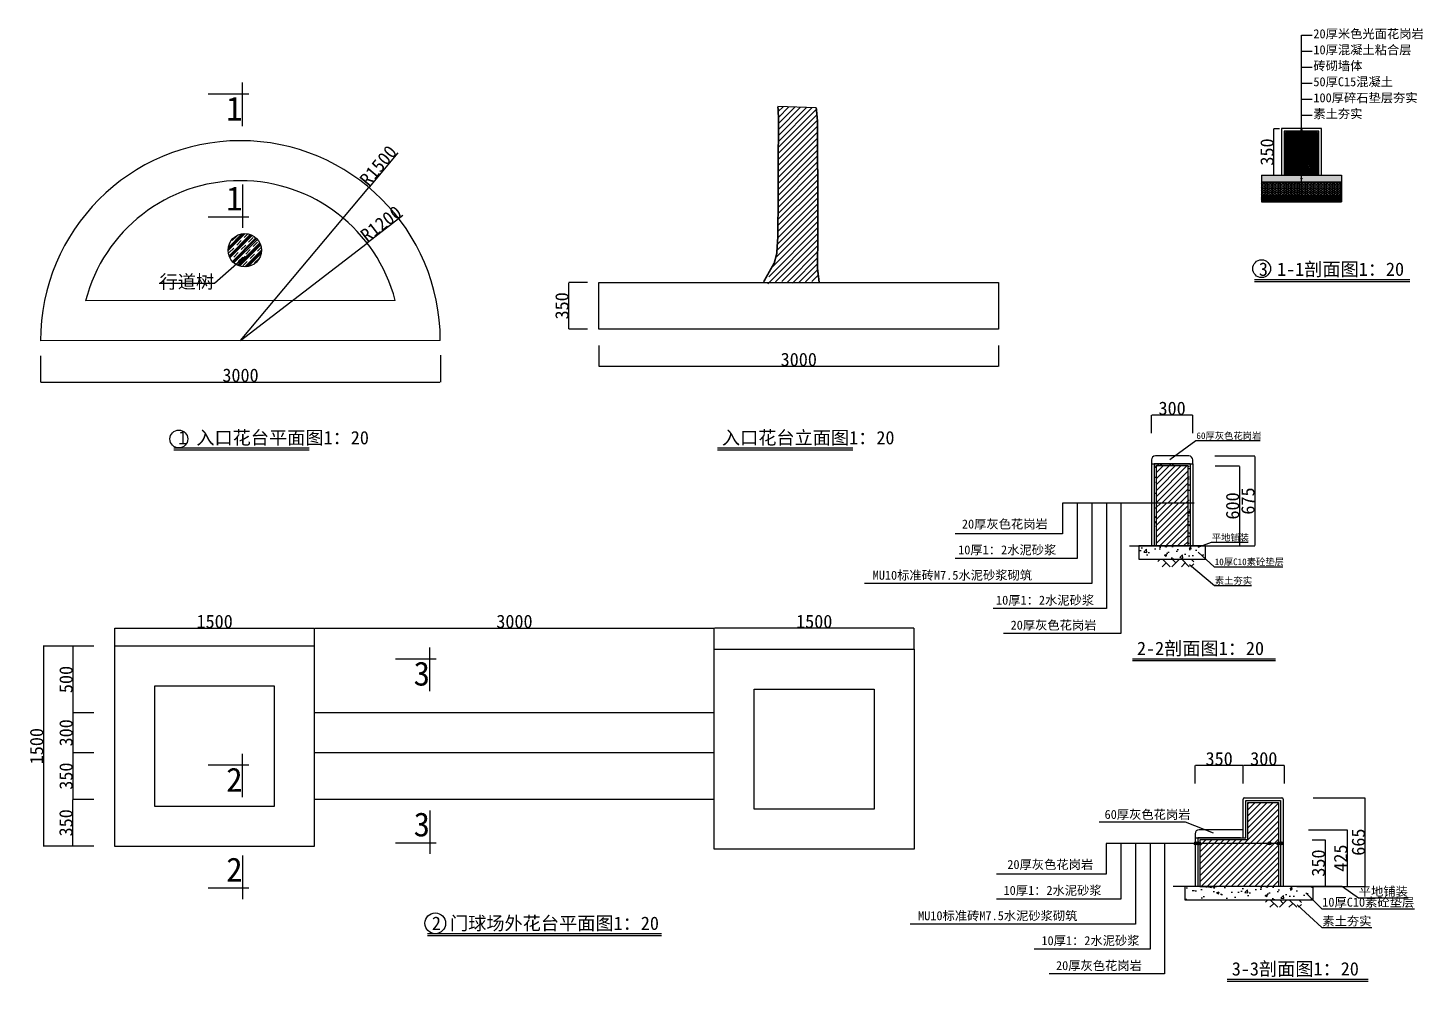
# Model space of a CAD drawing. Extents: x 537 to 24606, y 10245 to 27150.
# Drawn here: x 676 to 11148, y 10245 to 17395 of the extents above; entities that cross this region are included whole.
import ezdxf

# ---------------------------------------------------------------- set-up
doc = ezdxf.new("R2010")
doc.units = 0
doc.layers.get('DEFPOINTS').update_dxf_attribs({"linetype": 'CONTINUOUS'})
for name, color, linetype in [('LAYER2', 4, 'CONTINUOUS'), ('家具', 4, 'CONTINUOUS'), ('建筑', 1, 'CONTINUOUS'), ('标注', 5, 'CONTINUOUS'), ('路', 7, 'CONTINUOUS'), ('铺装', 8, 'CONTINUOUS')]:
    doc.layers.add(name, color=color, linetype=linetype)
doc.styles.get("Standard").update_dxf_attribs({"font": '', "height": 100})
doc.styles.get('STANDARD').set_extended_font_data('KaiTi_GB2312')
doc.dimstyles.new('ISO-25', dxfattribs={"dimtxt": 2.5, "dimasz": 2.5, "dimexe": 1.25, "dimexo": 0.625, "dimtad": 1, "dimtxsty": 'STANDARD', "dimcen": 2.5, "dimazin": 3, "dimtfac": 1, "dimtmove": 0, "dimatfit": 3})
pattern_1 = [(50, (20711.527, -5065.286), (13.66385, -1.1954314), [1.42875, -15.71625]), (355, (20711.527, -5065.286), (-2.643212, 14.329248), [1.143, -12.573]), (100.451, (20712.666, -5065.386), (11.0206876, 13.1337516), [1.21425, -13.35675]), (46.1842, (20711.527, -5061.476), (20.330928, -3.153175), [2.143125, -23.574375]), (96.6356, (20713.221, -5061.74), (17.805318, 18.556917), [1.821375, -20.035125]), (351.184, (20711.527, -5061.476), (17.805345, 18.556884), [1.7145, -18.8595]), (21, (20713.432, -5062.429), (11.371116, -7.669914), [1.42875, -15.71625]), (326, (20713.432, -5062.429), (4.635152, 13.8140975), [1.143, -12.573]), (71.4514, (20714.38, -5063.068), (16.006237, 6.144214), [1.21425, -13.35675]), (37.5, (20711.5273, -5065.2865), (0.2316452, 6.3416279), [0, -12.4206, 0, -12.7635, 0, -12.620625]), (7.5, (20711.527, -5065.2865), (5.0114747, 7.5135431), [0, -7.2771, 0, -12.13485, 0, -4.810125]), (327.5, (20707.279, -5065.2865), (10.1692946, -0.4296558), [0, -4.7625, 0, -14.859, 0, -19.71675]), (317.5, (20705.374, -5065.2865), (11.1096886, 1.9069868), [0, -6.19125, 0, -9.8679, 0, -14.00175])]

# ---------------------------------------------------------------- blocks, each defined once
blk = doc.blocks.new('*D4')
at = {"layer": 'DEFPOINTS', "color": 0}
for p in [(1172, 11957), (1013, 11607), (1172, 11607)]:
    blk.add_point(p, dxfattribs=at)
at = {"layer": '标注', "color": 0}
for p, q in [((1171, 11957), (1012, 11957)), ((1013, 11955), (1013, 11610)), ((1171, 11607), (1012, 11607))]:
    blk.add_line(p, q, dxfattribs=at)
for points in [[(1013, 11955), (1014, 11955), (1013, 11957)], [(1013, 11610), (1014, 11610), (1013, 11607)]]:
    blk.add_solid(points, dxfattribs=at)
at = {"layer": '标注', "color": 0, "insert": (963, 11782), "char_height": 100, "attachment_point": 5, "rotation": 90}
blk.add_mtext('350', dxfattribs=at)
blk = doc.blocks.new('*D5')
at = {"layer": 'DEFPOINTS', "color": 0}
for p in [(1092, 12757), (793, 11257), (1091, 11257)]:
    blk.add_point(p, dxfattribs=at)
at = {"layer": '标注', "color": 0}
for p, q in [((1091, 12757), (791, 12757)), ((793, 12755), (793, 11260)), ((1090, 11257), (791, 11257))]:
    blk.add_line(p, q, dxfattribs=at)
for points in [[(792, 12755), (793, 12755), (793, 12757)], [(792, 11260), (793, 11260), (793, 11257)]]:
    blk.add_solid(points, dxfattribs=at)
at = {"layer": '标注', "color": 0, "insert": (742, 12007), "char_height": 100, "attachment_point": 5, "rotation": 90}
blk.add_mtext('1500', dxfattribs=at)
blk = doc.blocks.new('*D6')
at = {"layer": 'DEFPOINTS', "color": 0}
for p in [(1172, 11607), (1012, 11257), (1172, 11257)]:
    blk.add_point(p, dxfattribs=at)
at = {"layer": '标注', "color": 0}
for p, q in [((1171, 11607), (1011, 11607)), ((1012, 11605), (1012, 11260)), ((1171, 11257), (1011, 11257))]:
    blk.add_line(p, q, dxfattribs=at)
for points in [[(1012, 11605), (1013, 11605), (1012, 11607)], [(1012, 11260), (1013, 11260), (1012, 11257)]]:
    blk.add_solid(points, dxfattribs=at)
at = {"layer": '标注', "color": 0, "insert": (962, 11432), "char_height": 100, "attachment_point": 5, "rotation": 90}
blk.add_mtext('350', dxfattribs=at)
blk = doc.blocks.new('*D7')
at = {"layer": 'DEFPOINTS', "color": 0}
for p in [(10322, 11620), (10713, 11620), (10568, 10955)]:
    blk.add_point(p, dxfattribs=at)
at = {"layer": '标注', "color": 0}
for p, q in [((10323, 11620), (10714, 11620)), ((10713, 10957), (10713, 11617)), ((10569, 10955), (10714, 10955))]:
    blk.add_line(p, q, dxfattribs=at)
for points in [[(10713, 11617), (10713, 11617), (10713, 11620)], [(10713, 10957), (10713, 10957), (10713, 10955)]]:
    blk.add_solid(points, dxfattribs=at)
at = {"layer": '标注', "color": 0, "insert": (10662, 11287), "char_height": 100, "attachment_point": 5, "rotation": 90}
blk.add_mtext('665', dxfattribs=at)
blk = doc.blocks.new('*D8')
at = {"layer": 'DEFPOINTS', "color": 0}
for p in [(10287, 11380), (10199, 10955), (10579, 10955)]:
    blk.add_point(p, dxfattribs=at)
at = {"layer": '标注', "color": 0}
for p, q in [((10288, 11380), (10581, 11380)), ((10579, 11377), (10579, 10957)), ((10200, 10955), (10581, 10955))]:
    blk.add_line(p, q, dxfattribs=at)
for points in [[(10579, 11377), (10580, 11377), (10579, 11380)], [(10579, 10957), (10580, 10957), (10579, 10955)]]:
    blk.add_solid(points, dxfattribs=at)
at = {"layer": '标注', "color": 0, "insert": (10529, 11167), "char_height": 100, "attachment_point": 5, "rotation": 90}
blk.add_mtext('425', dxfattribs=at)
blk = doc.blocks.new('*D9')
at = {"layer": 'DEFPOINTS', "color": 0}
for p in [(10315, 11305), (10247, 10955), (10413, 10955)]:
    blk.add_point(p, dxfattribs=at)
at = {"layer": '标注', "color": 0}
for p, q in [((10315, 11305), (10414, 11305)), ((10413, 11302), (10413, 10957)), ((10247, 10955), (10414, 10955))]:
    blk.add_line(p, q, dxfattribs=at)
for points in [[(10412, 11302), (10413, 11302), (10413, 11305)], [(10412, 10957), (10413, 10957), (10413, 10955)]]:
    blk.add_solid(points, dxfattribs=at)
at = {"layer": '标注', "color": 0, "insert": (10362, 11130), "char_height": 100, "attachment_point": 5, "rotation": 90}
blk.add_mtext('350', dxfattribs=at)
blk = doc.blocks.new('*D10')
at = {"layer": 'DEFPOINTS', "color": 0}
for p in [(4962, 15014), (7962, 15014), (7962, 14857)]:
    blk.add_point(p, dxfattribs=at)
at = {"layer": '标注', "color": 0}
for p, q in [((4962, 15013), (4962, 14856)), ((7962, 15013), (7962, 14856)), ((4964, 14857), (7959, 14857))]:
    blk.add_line(p, q, dxfattribs=at)
for points in [[(4964, 14857), (4964, 14856), (4962, 14857)], [(7959, 14857), (7959, 14856), (7962, 14857)]]:
    blk.add_solid(points, dxfattribs=at)
at = {"layer": '标注', "color": 0, "insert": (6462, 14907), "char_height": 100, "attachment_point": 5}
blk.add_mtext('3000', dxfattribs=at)
blk = doc.blocks.new('*D11')
at = {"layer": 'DEFPOINTS', "color": 0}
for p in [(3222, 15781), (2272, 15049)]:
    blk.add_point(p, dxfattribs=at)
at = {"layer": '标注', "color": 0}
for p, q in [((3490, 15988), (3224, 15783)), ((2272, 15049), (3222, 15781))]:
    blk.add_line(p, q, dxfattribs=at)
blk.add_solid([(3224, 15783), (3224, 15783), (3222, 15781)], dxfattribs=at)
at = {"layer": '标注', "color": 0, "insert": (3327, 15926), "char_height": 100, "attachment_point": 5, "rotation": 37.6287}
blk.add_mtext('R1200', dxfattribs=at)
blk = doc.blocks.new('*D12')
at = {"layer": 'DEFPOINTS', "color": 0}
for p in [(3235, 16198), (2272, 15049)]:
    blk.add_point(p, dxfattribs=at)
at = {"layer": '标注', "color": 0}
for p, q in [((3452, 16458), (3237, 16200)), ((2272, 15049), (3235, 16198))]:
    blk.add_line(p, q, dxfattribs=at)
blk.add_solid([(3236, 16201), (3237, 16200), (3235, 16198)], dxfattribs=at)
at = {"layer": '标注', "color": 0, "insert": (3306, 16362), "char_height": 100, "attachment_point": 5, "rotation": 50.039}
blk.add_mtext('R1500', dxfattribs=at)
blk = doc.blocks.new('*D13')
at = {"layer": 'DEFPOINTS', "color": 0}
for p in [(5828, 12891), (2828, 12757), (5828, 12757)]:
    blk.add_point(p, dxfattribs=at)
at = {"layer": '标注', "color": 0}
for p, q in [((2828, 12758), (2828, 12892)), ((2830, 12891), (5825, 12891)), ((5828, 12758), (5828, 12892))]:
    blk.add_line(p, q, dxfattribs=at)
for points in [[(2830, 12891), (2830, 12891), (2828, 12891)], [(5825, 12891), (5825, 12891), (5828, 12891)]]:
    blk.add_solid(points, dxfattribs=at)
at = {"layer": '标注', "color": 0, "insert": (4328, 12942), "char_height": 100, "attachment_point": 5}
blk.add_mtext('3000', dxfattribs=at)
blk = doc.blocks.new('*D14')
at = {"layer": 'DEFPOINTS', "color": 0}
for p in [(772, 14935), (3772, 14940), (3772, 14738)]:
    blk.add_point(p, dxfattribs=at)
at = {"layer": '标注', "color": 0}
for p, q in [((772, 14935), (772, 14737)), ((3772, 14939), (3772, 14737)), ((774, 14738), (3769, 14738))]:
    blk.add_line(p, q, dxfattribs=at)
for points in [[(774, 14739), (774, 14738), (772, 14738)], [(3769, 14739), (3769, 14738), (3772, 14738)]]:
    blk.add_solid(points, dxfattribs=at)
at = {"layer": '标注', "color": 0, "insert": (2272, 14789), "char_height": 100, "attachment_point": 5}
blk.add_mtext('3000', dxfattribs=at)
blk = doc.blocks.new('*D15')
at = {"layer": 'DEFPOINTS', "color": 0}
for p in [(1172, 12757), (1013, 12257), (1171, 12257)]:
    blk.add_point(p, dxfattribs=at)
at = {"layer": '标注', "color": 0}
for p, q in [((1171, 12757), (1012, 12757)), ((1013, 12755), (1013, 12260)), ((1170, 12257), (1012, 12257))]:
    blk.add_line(p, q, dxfattribs=at)
for points in [[(1013, 12755), (1014, 12755), (1013, 12757)], [(1013, 12260), (1014, 12260), (1013, 12257)]]:
    blk.add_solid(points, dxfattribs=at)
at = {"layer": '标注', "color": 0, "insert": (963, 12507), "char_height": 100, "attachment_point": 5, "rotation": 90}
blk.add_mtext('500', dxfattribs=at)
blk = doc.blocks.new('*D16')
at = {"layer": 'DEFPOINTS', "color": 0}
for p in [(1172, 12257), (1013, 11957), (1172, 11957)]:
    blk.add_point(p, dxfattribs=at)
at = {"layer": '标注', "color": 0}
for p, q in [((1171, 12257), (1012, 12257)), ((1013, 12255), (1013, 11960)), ((1171, 11957), (1012, 11957))]:
    blk.add_line(p, q, dxfattribs=at)
for points in [[(1013, 12255), (1014, 12255), (1013, 12257)], [(1013, 11960), (1014, 11960), (1013, 11957)]]:
    blk.add_solid(points, dxfattribs=at)
at = {"layer": '标注', "color": 0, "insert": (963, 12107), "char_height": 100, "attachment_point": 5, "rotation": 90}
blk.add_mtext('300', dxfattribs=at)
blk = doc.blocks.new('*D17')
at = {"layer": 'DEFPOINTS', "color": 0}
for p in [(2828, 12891), (1328, 12757), (2828, 12757)]:
    blk.add_point(p, dxfattribs=at)
at = {"layer": '标注', "color": 0}
for p, q in [((1328, 12758), (1328, 12892)), ((1330, 12891), (2825, 12891)), ((2828, 12758), (2828, 12892))]:
    blk.add_line(p, q, dxfattribs=at)
for points in [[(1330, 12891), (1330, 12891), (1328, 12891)], [(2825, 12891), (2825, 12891), (2828, 12891)]]:
    blk.add_solid(points, dxfattribs=at)
at = {"layer": '标注', "color": 0, "insert": (2078, 12942), "char_height": 100, "attachment_point": 5}
blk.add_mtext('1500', dxfattribs=at)
blk = doc.blocks.new('*D18')
at = {"layer": 'DEFPOINTS', "color": 0}
for p in [(5828, 12891), (5828, 12735), (7328, 12735)]:
    blk.add_point(p, dxfattribs=at)
at = {"layer": '标注', "color": 0}
for p, q in [((5828, 12735), (5828, 12892)), ((7325, 12891), (5830, 12891)), ((7328, 12735), (7328, 12892))]:
    blk.add_line(p, q, dxfattribs=at)
for points in [[(5830, 12891), (5830, 12891), (5828, 12891)], [(7325, 12891), (7325, 12891), (7328, 12891)]]:
    blk.add_solid(points, dxfattribs=at)
at = {"layer": '标注', "color": 0, "insert": (6578, 12942), "char_height": 100, "attachment_point": 5}
blk.add_mtext('1500', dxfattribs=at)
blk = doc.blocks.new('*D19')
at = {"layer": 'DEFPOINTS', "color": 0}
for p in [(4736, 15485), (4876, 15485), (4876, 15135)]:
    blk.add_point(p, dxfattribs=at)
at = {"layer": '标注', "color": 0}
for p, q in [((4876, 15485), (4735, 15485)), ((4736, 15137), (4736, 15482)), ((4876, 15135), (4735, 15135))]:
    blk.add_line(p, q, dxfattribs=at)
for points in [[(4736, 15482), (4736, 15482), (4736, 15485)], [(4736, 15137), (4736, 15137), (4736, 15135)]]:
    blk.add_solid(points, dxfattribs=at)
at = {"layer": '标注', "color": 0, "insert": (4685, 15310), "char_height": 100, "attachment_point": 5, "rotation": 90}
blk.add_mtext('350', dxfattribs=at)
blk = doc.blocks.new('*D20')
at = {"layer": 'DEFPOINTS', "color": 0}
for p in [(9797, 11861), (9797, 11727), (10107, 11727)]:
    blk.add_point(p, dxfattribs=at)
at = {"layer": '标注', "color": 0}
for p, q in [((9797, 11728), (9797, 11863)), ((10104, 11861), (9799, 11861)), ((10107, 11728), (10107, 11863))]:
    blk.add_line(p, q, dxfattribs=at)
for points in [[(9799, 11862), (9799, 11861), (9797, 11861)], [(10104, 11862), (10104, 11861), (10107, 11861)]]:
    blk.add_solid(points, dxfattribs=at)
at = {"layer": '标注', "color": 0, "insert": (9952, 11912), "char_height": 100, "attachment_point": 5}
blk.add_mtext('300', dxfattribs=at)
blk = doc.blocks.new('*D21')
at = {"layer": 'DEFPOINTS', "color": 0}
for p in [(9584, 14184), (9579, 13509), (9884, 13509)]:
    blk.add_point(p, dxfattribs=at)
at = {"layer": '标注', "color": 0}
for p, q in [((9585, 14184), (9885, 14184)), ((9884, 14181), (9884, 13511)), ((9580, 13509), (9885, 13509))]:
    blk.add_line(p, q, dxfattribs=at)
for points in [[(9883, 14181), (9884, 14181), (9884, 14184)], [(9883, 13511), (9884, 13511), (9884, 13509)]]:
    blk.add_solid(points, dxfattribs=at)
at = {"layer": '标注', "color": 0, "insert": (9833, 13846), "char_height": 100, "attachment_point": 5, "rotation": 90}
blk.add_mtext('675', dxfattribs=at)
blk = doc.blocks.new('*D22')
at = {"layer": 'DEFPOINTS', "color": 0}
for p in [(9586, 14109), (9726, 13509), (9769, 13509)]:
    blk.add_point(p, dxfattribs=at)
at = {"layer": '标注', "color": 0}
for p, q in [((9587, 14109), (9770, 14109)), ((9769, 14106), (9769, 13511)), ((9726, 13509), (9770, 13509))]:
    blk.add_line(p, q, dxfattribs=at)
for points in [[(9769, 14106), (9769, 14106), (9769, 14109)], [(9769, 13511), (9769, 13511), (9769, 13509)]]:
    blk.add_solid(points, dxfattribs=at)
at = {"layer": '标注', "color": 0, "insert": (9718, 13809), "char_height": 100, "attachment_point": 5, "rotation": 90}
blk.add_mtext('600', dxfattribs=at)
blk = doc.blocks.new('*D23')
at = {"layer": 'DEFPOINTS', "color": 0}
for p in [(9109, 14490), (9109, 14356), (9419, 14356)]:
    blk.add_point(p, dxfattribs=at)
at = {"layer": '标注', "color": 0}
for p, q in [((9109, 14356), (9109, 14491)), ((9417, 14490), (9112, 14490)), ((9419, 14356), (9419, 14491))]:
    blk.add_line(p, q, dxfattribs=at)
for points in [[(9112, 14490), (9112, 14490), (9109, 14490)], [(9417, 14490), (9417, 14490), (9419, 14490)]]:
    blk.add_solid(points, dxfattribs=at)
at = {"layer": '标注', "color": 0, "insert": (9264, 14541), "char_height": 100, "attachment_point": 5}
blk.add_mtext('300', dxfattribs=at)
blk = doc.blocks.new('*D24')
at = {"layer": 'DEFPOINTS', "color": 0}
for p in [(9437, 11861), (9437, 11727), (9797, 11727)]:
    blk.add_point(p, dxfattribs=at)
at = {"layer": '标注', "color": 0}
for p, q in [((9437, 11728), (9437, 11863)), ((9794, 11861), (9439, 11861)), ((9797, 11728), (9797, 11863))]:
    blk.add_line(p, q, dxfattribs=at)
for points in [[(9439, 11862), (9439, 11861), (9437, 11861)], [(9794, 11862), (9794, 11861), (9797, 11861)]]:
    blk.add_solid(points, dxfattribs=at)
at = {"layer": '标注', "color": 0, "insert": (9617, 11912), "char_height": 100, "attachment_point": 5}
blk.add_mtext('350', dxfattribs=at)
blk = doc.blocks.new('*D25')
at = {"layer": 'DEFPOINTS', "color": 0}
for p in [(10028, 16639), (10070, 16639), (10070, 16289)]:
    blk.add_point(p, dxfattribs=at)
at = {"layer": '标注', "color": 0}
for p, q in [((10070, 16639), (10027, 16639)), ((10028, 16292), (10028, 16637)), ((10070, 16289), (10027, 16289))]:
    blk.add_line(p, q, dxfattribs=at)
for points in [[(10028, 16637), (10028, 16637), (10028, 16639)], [(10028, 16292), (10028, 16292), (10028, 16289)]]:
    blk.add_solid(points, dxfattribs=at)
at = {"layer": '标注', "color": 0, "insert": (9977, 16464), "char_height": 100, "attachment_point": 5, "rotation": 90}
blk.add_mtext('350', dxfattribs=at)

msp = doc.modelspace()

# ---------------------------------------------------------------- hatches: boundary and pattern name
at = {"layer": '家具'}
h = msp.add_hatch(dxfattribs=at)
h.set_pattern_fill('AR-CONC', color=256, scale=0.5, style=0)
h.set_pattern_definition([(50, (20078.25, 9250.215), (91.09233, -7.96954), [9.525, -104.775]), (355, (20078.25, 9250.22), (-17.6214, 95.5283), [7.62, -83.82]), (100.451, (20085.84, 9249.55), (73.47125, 87.55834), [8.095, -89.045]), (46.1842, (20078.25, 9275.62), (135.5395, -21.0212), [14.2875, -157.1625]), (96.6356, (20089.55, 9273.86), (118.7021, 123.7128), [12.1425, -133.5675]), (351.184, (20078.25, 9275.62), (118.7023, 123.7126), [11.43, -125.73]), (21, (20090.95, 9269.265), (75.80744, -51.13276), [9.525, -104.775]), (326, (20090.95, 9269.27), (30.901, 92.094), [7.62, -83.82]), (71.4514, (20097.27, 9265), (106.70825, 40.9614), [8.095, -89.045]), (37.5, (20078.253, 9250.215), (1.5443, 42.27752), [0, -82.804, 0, -85.09, 0, -84.1375]), (7.5, (20078.253, 9250.215), (33.40983, 50.09029), [0, -48.514, 0, -80.899, 0, -32.0675]), (327.5, (20049.932, 9250.215), (67.7953, -2.86437), [0, -31.75, 0, -99.06, 0, -131.445]), (317.5, (20037.23, 9250.215), (74.0646, 12.71325), [0, -41.275, 0, -65.786, 0, -93.345])])
h.paths.add_polyline_path([(9399.145, 13830.574), (9384.145, 13830.574), (9384.145, 13508.846), (9399.145, 13508.846)])
h.paths.add_polyline_path([(9399.145, 14123.846), (9129.145, 14123.846), (9129.145, 13830.574), (9144.145, 13830.574), (9144.145, 14108.846), (9384.145, 14108.846), (9384.145, 13830.574), (9399.145, 13830.574)])
h.paths.add_polyline_path([(9129.145, 13508.846), (9144.145, 13508.846), (9144.145, 13830.574), (9129.145, 13830.574)])
h = msp.add_hatch(dxfattribs=at)
h.set_pattern_fill('AR-CONC', color=256, style=0)
h.set_pattern_definition([(50, (21181.07, 9825.63), (182.1847, -15.939), [19.05, -209.55]), (355, (21181.07, 9825.63), (-35.2428, 191.0566), [15.24, -167.64]), (100.451, (21196.25, 9824.3), (146.9425, 175.1167), [16.19, -178.09]), (46.1842, (21181.07, 9876.43), (271.079, -42.0423), [28.575, -314.325]), (96.6356, (21203.66, 9872.92), (237.404, 247.4256), [24.285, -267.135]), (351.184, (21181.07, 9876.43), (237.4046, 247.425), [22.86, -251.46]), (21, (21206.47, 9863.73), (151.6149, -102.2655), [19.05, -209.55]), (326, (21206.47, 9863.73), (61.802, 184.188), [15.24, -167.64]), (71.4514, (21219.1, 9855.2), (213.4165, 81.9229), [16.19, -178.09]), (37.5, (21181.07, 9825.63), (3.0886, 84.55504), [0, -165.608, 0, -170.18, 0, -168.275]), (7.5, (21181.07, 9825.63), (66.81966, 100.1806), [0, -97.028, 0, -161.798, 0, -64.135]), (327.5, (21124.43, 9825.63), (135.5906, -5.72874), [0, -63.5, 0, -198.12, 0, -262.89]), (317.5, (21099.03, 9825.63), (148.1292, 25.4265), [0, -82.55, 0, -131.572, 0, -186.69])])
h.paths.add_polyline_path([(9014.145, 13408.846), (9514.145, 13408.846), (9514.145, 13508.846), (9014.145, 13508.846)])
h = msp.add_hatch(dxfattribs=at)
h.set_pattern_fill('AR-HBONE', color=256, scale=0.5, style=0)
h.set_pattern_definition([(45, (21181.07, 9825.627), (7e-15, 71.84205), [152.4, -50.8]), (135, (21216.99, 9861.55), (7e-15, 71.84205), [152.4, -50.8])])
h.paths.add_polyline_path([(9427.344, 13408.846), (9157.219, 13408.846), (9157.219, 13352.412), (9427.344, 13352.412)])
h = msp.add_hatch(dxfattribs=at)
h.set_pattern_fill('AR-CONC', color=256, style=0)
h.set_pattern_definition([(50, (21938.47, 7271.42), (182.1847, -15.939), [19.05, -209.55]), (355, (21938.47, 7271.42), (-35.2428, 191.0566), [15.24, -167.64]), (100.451, (21953.65, 7270.1), (146.9425, 175.1167), [16.19, -178.09]), (46.1842, (21938.47, 7322.22), (271.079, -42.0423), [28.575, -314.325]), (96.6356, (21961.06, 7318.72), (237.404, 247.4256), [24.285, -267.135]), (351.184, (21938.47, 7322.22), (237.4046, 247.425), [22.86, -251.46]), (21, (21963.87, 7309.52), (151.6149, -102.2655), [19.05, -209.55]), (326, (21963.87, 7309.52), (61.802, 184.188), [15.24, -167.64]), (71.4514, (21976.5, 7301), (213.4165, 81.9229), [16.19, -178.09]), (37.5, (21938.47, 7271.424), (3.0886, 84.55504), [0, -165.608, 0, -170.18, 0, -168.275]), (7.5, (21938.47, 7271.42), (66.81966, 100.1806), [0, -97.028, 0, -161.798, 0, -64.135]), (327.5, (21881.826, 7271.424), (135.5906, -5.72874), [0, -63.5, 0, -198.12, 0, -262.89]), (317.5, (21856.43, 7271.42), (148.1292, 25.4265), [0, -82.55, 0, -131.572, 0, -186.69])])
h.paths.add_polyline_path([(9360.492, 10854.643), (10321.544, 10854.643), (10321.544, 10954.643), (9360.492, 10954.643)])
h = msp.add_hatch(dxfattribs=at)
h.set_pattern_fill('AR-HBONE', color=256, scale=0.5, style=0)
h.set_pattern_definition([(45, (21988.47, 7271.424), (7e-15, 71.84205), [152.4, -50.8]), (135, (22024.39, 7307.345), (7e-15, 71.84205), [152.4, -50.8])])
h.paths.add_polyline_path([(10234.742, 10854.643), (9964.617, 10854.643), (9964.617, 10798.209), (10234.742, 10798.209)])
at = {"layer": '标注'}
for points in [[(10231.654, 16631.416, 1), (10238.331, 16631.416, 1)], [(10231.654, 16612.955, 1), (10238.331, 16612.955, 1)], [(10231.654, 16360.655, 1), (10238.331, 16360.655, 1)], [(10231.654, 16264.658, 1), (10238.331, 16264.658, 1)], [(10231.654, 16171.123, 1), (10238.331, 16171.123, 1)], [(10231.654, 16118.202, 1), (10238.331, 16118.202, 1)], [(9433.409, 11285.058), (9433.409, 11270.096, 0.593372756), (9453.409, 11274.139), (9453.409, 11281.015, 0.593372756)], [(9457.84, 11285.058), (9457.84, 11270.096, 0.593372756), (9477.84, 11274.139), (9477.84, 11281.015, 0.593372756)], [(9986.007, 11285.058), (9986.007, 11270.096, 0.593372756), (10006.007, 11274.139), (10006.007, 11281.015, 0.593372756)], [(10053.482, 11285.058), (10053.482, 11270.096, 0.593372756), (10073.482, 11274.139), (10073.482, 11281.015, 0.593372756)], [(10076.749, 11285.058), (10076.749, 11270.096, 0.593372756), (10096.749, 11274.139), (10096.749, 11281.015, 0.593372756)]]:
    msp.add_hatch(color=256, dxfattribs=at).paths.add_polyline_path(points)
at = {"layer": '铺装', "ltscale": 10}
h = msp.add_hatch(dxfattribs=at)
h.set_pattern_fill('ANSI31', color=256, scale=10, style=0)
h.set_pattern_definition([(45, (50763.773, -70337.545), (-22.45064, 22.45064), [])])
edge = h.paths.add_edge_path()
edge.add_line((6305.435, 15838.874), (6296.844, 15703.232))
edge.add_line((6296.844, 15703.232), (6278.744, 15633.713))
edge.add_line((6278.744, 15633.713), (6233.967, 15553.679))
edge.add_ellipse((6206.789, 15537.002), major_axis=(0, -36.981), ratio=0.823410616, start_angle=354.8048554, end_angle=476.8051426, ccw=False)
edge.add_line((6204.031, 15500.174), (6191.209, 15477.255))
edge.add_line((6191.209, 15477.255), (6217.744, 15476.161))
edge.add_line((6217.744, 15476.161), (6241.697, 15476.161))
edge.add_line((6241.697, 15476.161), (6263.401, 15486.282))
edge.add_line((6263.401, 15486.282), (6324.172, 15493.512))
edge.add_line((6324.172, 15493.512), (6350.217, 15489.174))
edge.add_line((6350.217, 15489.174), (6419.67, 15480.499))
edge.add_line((6419.67, 15480.499), (6494.91, 15487.728))
edge.add_line((6494.91, 15487.728), (6600.819, 15496.404))
edge.add_line((6600.819, 15496.404), (6615.293, 15498.814))
edge.add_line((6615.293, 15498.814), (6603.461, 15584.474))
edge.add_line((6603.461, 15584.474), (6603.461, 15635.764))
edge.add_line((6603.461, 15635.764), (6603.461, 15709.622))
edge.add_line((6603.461, 15709.622), (6605.871, 15798.591))
edge.add_line((6605.871, 15798.591), (6602.398, 16698.18))
edge.add_line((6602.398, 16698.18), (6593.14, 16796.486))
edge.add_line((6593.14, 16796.486), (6305.479, 16804.582))
edge.add_line((6305.479, 16804.582), (6309.54, 16726.213))
edge.add_line((6309.54, 16726.213), (6305.435, 15838.874))
at = {"layer": '铺装'}
h = msp.add_hatch(dxfattribs=at)
h.set_pattern_fill('AR-CONC', color=256, scale=0.075, style=0)
h.set_pattern_definition(pattern_1)
h.paths.add_polyline_path([(10354.661, 16609.41), (10354.661, 16289.41), (10364.661, 16289.41), (10364.661, 16619.41), (10104.661, 16619.41), (10104.661, 16289.41), (10114.661, 16289.41), (10114.661, 16609.41)])
at = {"layer": '铺装', "ltscale": 10}
h = msp.add_hatch(dxfattribs=at)
h.set_pattern_fill('ANSI31', color=256, scale=2.5, style=0)
h.set_pattern_definition([(45, (20711.527, -5065.2865), (-5.61266, 5.61266), [])])
h.paths.add_polyline_path([(10354.661, 16609.41), (10114.661, 16609.41), (10114.661, 16289.41), (10354.661, 16289.41)])
at = {"layer": '铺装'}
h = msp.add_hatch(dxfattribs=at)
h.set_pattern_fill('AR-CONC', color=256, scale=0.075, style=0)
h.set_pattern_definition(pattern_1)
h.paths.add_polyline_path([(10534.661, 16289.41), (9934.661, 16289.41), (9934.661, 16239.41), (10534.661, 16239.41)])
h = msp.add_hatch(dxfattribs=at)
h.set_pattern_fill('HONEY', color=256, scale=2.5, style=0)
h.set_pattern_definition([(0, (20711.527, -5065.2865), (11.90625, 6.874075), [7.9375, -15.875]), (120, (20711.527, -5065.2865), (-11.9062486, 6.8740775), [7.9375, -15.875]), (60, (20711.527, -5065.2865), (1.4e-06, 13.7481525), [-15.875, 7.9375])])
h.paths.add_polyline_path([(9934.661, 16239.41), (9934.661, 16139.41), (10534.661, 16139.41), (10534.661, 16239.41)])
h = msp.add_hatch(dxfattribs=at)
h.set_pattern_fill('AR-HBONE', color=256, scale=0.05, style=0)
h.set_pattern_definition([(45, (20711.527, -5065.2865), (7e-16, 7.1842049), [15.24, -5.08]), (135, (20715.1194, -5061.6944), (7e-16, 7.1842049), [15.24, -5.08])])
h.paths.add_polyline_path([(10534.661, 16089.41), (10534.661, 16139.41), (9934.661, 16139.41), (9934.661, 16089.41)])
h = msp.add_hatch(dxfattribs=at)
h.set_pattern_fill('CLAY', color=256, scale=10, angle=45, style=0)
h.set_pattern_definition([(45, (51623.66, -70545.25), (-33.67596, 33.67596), []), (45, (51618.05, -70539.636), (-33.67596, 33.67596), []), (45, (51612.437, -70534.023), (-33.67596, 33.67596), []), (45, (51601.21, -70522.8), (-33.67596, 33.67596), [47.625, -31.75])])
h.paths.add_polyline_path([(2429.047, 15726.938, 1), (2179.047, 15726.938, 1)])
h = msp.add_hatch(dxfattribs=at)
h.set_pattern_fill('ANSI31', color=256, scale=10, style=0)
h.set_pattern_definition([(45, (20078.253, 9500.215), (-22.45064, 22.45064), [])])
h.paths.add_polyline_path([(9144.145, 14108.846), (9144.145, 13830.574), (9384.145, 13830.574), (9384.145, 14108.846)])
h = msp.add_hatch(dxfattribs=at)
h.set_pattern_fill('ANSI31', color=256, scale=10, style=0)
h.set_pattern_definition([(45, (21486.662, 9525.627), (-22.45064, 22.45064), [])])
h.paths.add_polyline_path([(9384.145, 13830.574), (9144.145, 13830.574), (9144.145, 13508.846), (9384.145, 13508.846)])
h = msp.add_hatch(dxfattribs=at)
h.set_pattern_fill('ANSI31', color=256, scale=10, style=0)
h.set_pattern_definition([(45, (51494.733, -69837.434), (-22.45064, 22.45064), [])])
h.paths.add_polyline_path([(10061.749, 11584.643), (9831.749, 11584.643), (9831.749, 11304.643), (9471.749, 11304.643), (9471.749, 10954.643), (9596.84, 10954.643), (10061.749, 10954.643)])

# ---------------------------------------------------------------- linework, layer by layer
at = {"layer": 'LAYER2', "ltscale": 10, "const_width": 12.5}
for points in [[(6198.771, 15490.772), (6278.744, 15633.713), (6296.844, 15703.232), (6305.435, 15838.874), (6309.54, 16726.213), (6305.479, 16804.582)], [(6615.293, 15484.563), (6603.461, 15584.474), (6603.461, 15635.764), (6603.461, 15709.622), (6605.871, 15798.591), (6602.398, 16698.18), (6593.14, 16796.486)]]:
    msp.add_lwpolyline(points, dxfattribs=at)
at = {"layer": '家具'}
for p, q in [((9109.145, 14123.846), (9109.145, 13508.846)), ((9399.145, 14123.846), (9129.145, 14123.846)), ((9129.145, 14123.846), (9129.145, 13508.846)), ((9399.145, 14123.846), (9399.145, 13508.846)), ((9419.145, 14123.846), (9419.145, 13508.846)), ((9796.749, 11319.643), (9796.749, 11609.643)), ((9806.749, 11619.643), (10086.749, 11619.643)), ((9816.749, 11599.643), (10076.749, 11599.643)), ((9816.749, 11319.643), (9816.749, 11599.643)), ((9831.749, 11584.643), (10061.749, 11584.643)), ((9831.749, 11304.643), (9831.749, 11584.643)), ((10061.749, 11584.643), (10061.749, 10954.643)), ((10076.749, 11599.643), (10076.749, 10954.643)), ((10096.749, 11609.643), (10096.749, 10954.643)), ((9436.749, 11349.643), (9436.749, 11319.643)), ((9436.749, 11319.643), (9816.749, 11319.643)), ((9436.749, 11319.643), (9436.749, 10954.643)), ((9776.749, 11319.643), (9456.749, 11319.643)), ((9456.749, 11319.643), (9456.749, 10954.643)), ((9796.749, 11379.643), (9466.749, 11379.643)), ((9471.749, 11304.643), (9471.749, 10954.643)), ((9831.749, 11304.643), (9471.749, 11304.643)), ((9471.749, 10954.643), (9596.84, 10954.643))]:
    msp.add_line(p, q, dxfattribs=at)
msp.add_lwpolyline([(9109.145, 14123.846), (9419.145, 14123.846), (9419.145, 14153.846, 0.414213562), (9389.145, 14183.846), (9139.145, 14183.846, 0.414213562), (9109.145, 14153.846)], format="xyb", close=True, dxfattribs=at)
for points in [[(9305.42, 13508.846), (9384.145, 13508.846), (9384.145, 14108.846), (9144.145, 14108.846), (9144.145, 13508.846), (9269.236, 13508.846)], [(9269.236, 13508.846), (9144.145, 13508.846), (9144.145, 13508.846), (9384.145, 13508.846), (9384.145, 13508.846), (9305.42, 13508.846)]]:
    msp.add_lwpolyline(points, dxfattribs=at)
at = {"layer": '家具', "const_width": 10}
for points in [[(8943.006, 13508.846), (9144.145, 13508.846)], [(9384.145, 13508.846), (9601.561, 13508.846)], [(9270.61, 10954.643), (9471.749, 10954.643)], [(9471.749, 10954.643), (10541.791, 10954.643)]]:
    msp.add_lwpolyline(points, dxfattribs=at)
at = {"layer": '家具'}
for points in [[(9014.145, 13408.846), (9514.145, 13408.846), (9514.145, 13508.846), (9014.145, 13508.846)], [(9360.492, 10854.643), (10321.544, 10854.643), (10321.544, 10954.643), (9360.492, 10954.643)]]:
    msp.add_lwpolyline(points, close=True, dxfattribs=at)
for centre, radius, start, end in [((9806.749, 11609.643), 10, 90, 180), ((10086.749, 11609.643), 10, 0, 90), ((9466.749, 11349.643), 30, 90, 180)]:
    msp.add_arc(centre, radius, start, end, dxfattribs=at)
at = {"layer": '建筑'}
for p, q in [((2287.309, 16658.639), (2287.309, 16984.887)), ((2028.879, 16901.024), (2333.365, 16901.024)), ((2287.309, 16221.282), (2287.309, 15895.033)), ((2028.879, 15978.897), (2333.365, 15978.897)), ((9881.698, 15507.611), (11047.456, 15507.611)), ((1770.904, 14243.683), (2788.081, 14243.683)), ((5851.624, 14243.683), (6868.8, 14243.683)), ((3693.725, 12419.714), (3693.725, 12745.963)), ((3435.295, 12662.099), (3739.78, 12662.099)), ((8966.68, 12663.288), (10040.603, 12663.288)), ((2287.309, 11623.981), (2287.309, 11950.23)), ((2028.879, 11866.367), (2333.365, 11866.367)), ((3693.725, 11525.234), (3693.725, 11198.985)), ((3435.295, 11282.849), (3739.78, 11282.849)), ((2287.309, 11186.624), (2287.309, 10860.376)), ((2028.879, 10944.239), (2333.365, 10944.239)), ((3675.027, 10601.114), (5431.653, 10601.114)), ((9678.36, 10259.158), (10734.748, 10259.158))]:
    msp.add_line(p, q, dxfattribs=at)
msp.add_circle((2304.047, 15726.938), 125, dxfattribs=at)
at = {"layer": '标注'}
for p, q in [((10234.992, 17340.49), (10314.457, 17340.49)), ((10234.992, 16118.202), (10234.992, 17340.49)), ((10234.992, 17220.49), (10314.457, 17220.49)), ((10234.992, 17100.49), (10314.457, 17100.49)), ((10234.992, 16980.49), (10314.457, 16980.49)), ((10234.992, 16860.49), (10314.457, 16860.49)), ((10234.992, 16740.49), (10314.457, 16740.49)), ((9428.351, 13830.574), (8441.786, 13830.574)), ((8441.786, 13830.574), (8441.786, 13600.811)), ((8551.391, 13830.574), (8551.391, 13413.703)), ((8660.996, 13830.574), (8660.996, 13226.594)), ((8770.6, 13830.574), (8770.6, 13039.486)), ((8880.205, 13830.574), (8880.205, 12852.377)), ((8441.786, 13600.811), (7636.549, 13600.811)), ((8551.391, 13413.703), (7636.549, 13413.703)), ((8660.996, 13226.594), (6954.502, 13226.594)), ((8770.6, 13039.486), (7921.85, 13039.486)), ((8880.205, 12852.377), (7997.632, 12852.377)), ((10086.849, 11276.371), (8769.39, 11276.371)), ((8769.39, 11276.371), (8769.39, 11046.608)), ((8878.995, 11276.371), (8878.995, 10859.5)), ((8988.6, 11276.371), (8988.6, 10672.391)), ((9098.204, 11276.371), (9098.204, 10485.283)), ((9207.809, 11276.371), (9207.809, 10298.174)), ((8769.39, 11046.608), (7945.141, 11046.608)), ((8878.995, 10859.5), (7945.141, 10859.5)), ((8988.6, 10672.391), (7297.524, 10672.391)), ((9098.204, 10485.283), (8228.66, 10485.283)), ((9207.809, 10298.174), (8342.068, 10298.174))]:
    msp.add_line(p, q, dxfattribs=at)
for centre, radius in [((10234.992, 16631.416), 3.339), ((10234.992, 16612.955), 3.339), ((10234.992, 16360.655), 3.339), ((10234.992, 16264.658), 3.339), ((10234.992, 16171.123), 3.339), ((10234.992, 16118.202), 3.339), ((9935.856, 15588.769), 66.668), ((1809.34, 14311.4), 66.668), ((9442.306, 11277.577), 11.624), ((9466.736, 11277.577), 11.624), ((9994.903, 11277.577), 11.624), ((10062.379, 11277.577), 11.624), ((10085.646, 11277.577), 11.624), ((3733.948, 10678.006), 77.779)]:
    msp.add_circle(centre, radius, dxfattribs=at)
at = {"layer": '路'}
for p, q in [((10104.661, 16619.41), (10104.661, 16289.41)), ((10364.661, 16619.41), (10104.661, 16619.41)), ((10114.661, 16609.41), (10114.661, 16289.41)), ((10354.661, 16609.41), (10114.661, 16609.41)), ((10354.661, 16289.41), (10354.661, 16609.41)), ((10364.661, 16289.41), (10364.661, 16619.41)), ((9934.661, 16289.41), (9934.661, 16089.41)), ((9934.661, 16289.41), (10534.661, 16289.41)), ((9934.661, 16239.41), (10534.661, 16239.41)), ((10534.661, 16289.41), (10534.661, 16089.41)), ((9934.661, 16139.41), (10534.661, 16139.41)), ((9945.662, 16139.41), (10534.661, 16139.41)), ((9934.661, 16089.41), (10534.661, 16089.41)), ((4961.97, 15484.563), (7961.97, 15484.563)), ((4961.97, 15134.563), (4961.97, 15484.563)), ((7961.97, 15484.563), (7961.97, 15134.563)), ((9881.698, 15493.088), (11047.456, 15493.088)), ((3433.027, 15350.443), (1109.239, 15347.059)), ((7961.97, 15134.563), (4961.97, 15134.563)), ((3771.568, 15050.936), (771.571, 15046.567)), ((1770.904, 14229.16), (2788.081, 14229.16)), ((5851.624, 14229.16), (6868.8, 14229.16)), ((8966.68, 12648.765), (10040.603, 12648.765)), ((5827.606, 12257.446), (2827.606, 12257.446)), ((5827.606, 11957.446), (2827.606, 11957.446)), ((5827.606, 11607.446), (2827.606, 11607.446)), ((3675.027, 10586.591), (5431.653, 10586.591)), ((9678.36, 10244.635), (10734.748, 10244.635))]:
    msp.add_line(p, q, dxfattribs=at)
for points in [[(10084.661, 16289.41), (10384.661, 16289.41), (10384.661, 16639.41), (10084.661, 16639.41)], [(2827.606, 12757.446), (1327.606, 12757.446), (1327.606, 11257.446), (2827.606, 11257.446)], [(5827.606, 12734.784), (7327.606, 12734.784), (7327.606, 11234.784), (5827.606, 11234.784)], [(2527.606, 12457.446), (1627.606, 12457.446), (1627.606, 11557.446), (2527.606, 11557.446)], [(6127.606, 12434.784), (7027.606, 12434.784), (7027.606, 11534.784), (6127.606, 11534.784)]]:
    msp.add_lwpolyline(points, close=True, dxfattribs=at)
for radius, start, end in [(1500, 0.0834454, 180.0834454), (1200, 14.5609576, 165.6059332)]:
    msp.add_arc((2271.57, 15048.751), radius, start, end, dxfattribs=at)
at = {"layer": '铺装', "ltscale": 10}
msp.add_line((6593.14, 16796.486), (6305.479, 16804.582), dxfattribs=at)

# ---------------------------------------------------------------- texts
at = {"layer": '家具', "insert": (9446.349, 14332.826), "char_height": 50, "attachment_point": 4}
msp.add_mtext('\\A1;60厚灰色花岗岩', dxfattribs=at)
at = {"layer": '标注'}
for s, p in [('20厚灰色花岗岩', (7686.542, 13639.708)), ('10厚1：2水泥砂浆', (7658.126, 13445.635)), ('MU10标准砖M7.5水泥砂浆砌筑', (7016.736, 13255.618)), ('10厚1：2水泥砂浆', (7942.286, 13068.51)), ('20厚灰色花岗岩', (8051.891, 12881.401)), ('20厚灰色花岗岩', (8027.25, 11085.505)), ('10厚1：2水泥砂浆', (7998.834, 10891.432)), ('MU10标准砖M7.5水泥砂浆砌筑', (7357.444, 10701.415)), ('10厚1：2水泥砂浆', (8282.994, 10514.306)), ('20厚灰色花岗岩', (8392.598, 10327.198))]:
    msp.add_text(s, height=67.5, dxfattribs=at).set_placement(p)
at = {"layer": '标注', "attachment_point": 1}
for s, insert, char_height, width in [('20厚米色光面花岗岩', (10324.165, 17384.868), 67.5, 1063.5), ('10厚混凝土粘合层', (10324.165, 17264.868), 67.5, 1063.5), ('砖砌墙体', (10324.165, 17144.868), 67.5, 1063.5), ('50厚C15混凝土', (10324.165, 17024.868), 67.5, 1800), ('1', (2165.055, 16880.224), 180, 277.6), ('100厚碎石垫层夯实', (10324.165, 16904.868), 67.5, 1800), ('素土夯实', (10324.165, 16784.868), 67.5, 540), ('1', (2165.055, 16206.045), 180, 277.6), ('3', (3571.471, 12641.3), 180, 278), ('2', (2165.055, 11845.567), 180, 278), ('\\A1;60厚灰色花岗岩', (8757.264, 11528.622), 67.5, 709), ('3', (3571.471, 11509.997), 180, 278), ('2', (2165.055, 11171.388), 180, 278)]:
    msp.add_mtext(s, dxfattribs=dict(at, insert=insert, char_height=char_height, width=width))
at = {"layer": '标注'}
for s, insert, char_height, attachment_point in [('行道树', (2073.579, 15429.543), 100, 9), ('\\A1;平地铺装', (9561.617, 13569.735), 50, 4), ('10厚C10素砼垫层', (9583.578, 13386.647), 50, 4), ('\\A1;素土夯实', (9584.442, 13245.675), 50, 4), ('\\A1;平地铺装', (10665.043, 10914.163), 67.5, 4), ('10厚C10素砼垫层', (10390.976, 10832.444), 67.5, 4), ('\\A1;素土夯实', (10391.841, 10691.472), 67.5, 4)]:
    msp.add_mtext(s, dxfattribs=dict(at, insert=insert, char_height=char_height, attachment_point=attachment_point))
at = {"layer": '路', "char_height": 100, "attachment_point": 1}
for s, insert in [('3 1-1剖面图1：20', (9915.132, 15635.042)), ('1 入口花台平面图1：20', (1804.338, 14371.114)), ('入口花台立面图1：20', (5885.057, 14371.114)), ('2-2剖面图1：20', (9000.113, 12790.719)), ('2 门球场外花台平面图1：20', (3708.461, 10728.545)), ('3-3剖面图1：20', (9711.794, 10386.589))]:
    msp.add_mtext(s, dxfattribs=dict(at, insert=insert))

# ---------------------------------------------------------------- dimensions: what is measured, and where the dimension line sits
at = {"layer": '标注'}
for mpoint, picture, middle in [((3234.968, 16198.475), '*D12', (3306.359, 16362.495)), ((3221.951, 15781.401), '*D11', (3326.924, 15926.246))]:
    dim = msp.add_radius_dim(center=(2271.57, 15048.751), mpoint=mpoint, dimstyle='ISO-25', dxfattribs=at)
    dim.commit()
    dim.dimension.update_dxf_attribs({"geometry": picture, "text_midpoint": middle})
dim = msp.add_linear_dim(base=(10027.997, 16639.41), p1=(10070.151, 16289.41), p2=(10070.151, 16639.41), angle=90, text='350', dimstyle='ISO-25', dxfattribs=at)
dim.commit()
dim.dimension.update_dxf_attribs({"geometry": '*D25', "text_midpoint": (9977.372, 16464.41)})
for base, p1, p2, picture, middle in [((4736.003, 15484.563), (4876.46, 15134.563), (4876.46, 15484.563), '*D19', (4685.378, 15309.563)), ((792.699, 11257.446), (1091.59, 12757.446), (1090.965, 11257.446), '*D5', (742.074, 12007.446)), ((1013.406, 12257.446), (1171.649, 12757.446), (1171.024, 12257.446), '*D15', (962.781, 12507.446)), ((1013.406, 11957.446), (1171.649, 12257.446), (1171.649, 11957.446), '*D16', (962.781, 12107.446)), ((1013.406, 11607.446), (1171.649, 11957.446), (1171.649, 11607.446), '*D4', (962.781, 11782.446)), ((1012.156, 11257.446), (1171.649, 11607.446), (1171.649, 11257.446), '*D6', (961.531, 11432.446)), ((10713.05, 11619.643), (10568.308, 10954.643), (10321.968, 11619.643), '*D7', (10662.425, 11287.143))]:
    dim = msp.add_linear_dim(base=base, p1=p1, p2=p2, angle=90, dimstyle='ISO-25', dxfattribs=at)
    dim.commit()
    dim.dimension.update_dxf_attribs({"geometry": picture, "text_midpoint": middle})
for base, p1, p2, picture, middle in [((7961.97, 14856.854), (4961.97, 15013.525), (7961.97, 15013.525), '*D10', (6461.97, 14907.479)), ((3771.568, 14738.376), (771.571, 14935.393), (3771.568, 14939.762), '*D14', (2271.57, 14789.001)), ((2827.606, 12890.955), (1327.606, 12757.446), (2827.606, 12757.446), '*D17', (2077.606, 12941.58)), ((5827.606, 12890.955), (2827.606, 12757.446), (5827.606, 12757.446), '*D13', (4327.606, 12941.58)), ((5827.606, 12890.955), (7327.606, 12734.784), (5827.606, 12734.784), '*D18', (6577.606, 12941.58))]:
    dim = msp.add_linear_dim(base=base, p1=p1, p2=p2, dimstyle='ISO-25', dxfattribs=at)
    dim.commit()
    dim.dimension.update_dxf_attribs({"geometry": picture, "text_midpoint": middle})
for base, p1, p2, text, picture, middle in [((9109.145, 14489.972), (9419.145, 14355.596), (9109.145, 14355.596), '300', '*D23', (9264.145, 14540.597)), ((9436.749, 11861.266), (9796.749, 11726.889), (9436.749, 11726.889), '350', '*D24', (9616.749, 11911.891)), ((9796.749, 11861.266), (10106.749, 11726.889), (9796.749, 11726.889), '300', '*D20', (9951.749, 11911.891))]:
    dim = msp.add_linear_dim(base=base, p1=p1, p2=p2, text=text, dimstyle='ISO-25', dxfattribs=at)
    dim.commit()
    dim.dimension.update_dxf_attribs({"geometry": picture, "text_midpoint": middle})
for base, p1, p2, text, picture, middle in [((9883.55, 13508.846), (9584.293, 14183.846), (9579.293, 13508.846), '675', '*D21', (9883.55, 13846.346)), ((9768.995, 13508.846), (9586.453, 14108.846), (9725.586, 13508.846), '600', '*D22', (9768.995, 13808.846)), ((10579.252, 10954.643), (10287.308, 11379.643), (10199.038, 10954.643), '425', '*D8', (10579.252, 11167.143)), ((10412.585, 10954.643), (10314.823, 11304.643), (10246.554, 10954.643), '350', '*D9', (10412.585, 11129.643))]:
    dim = msp.add_linear_dim(base=base, p1=p1, p2=p2, angle=90, text=text, dimstyle='ISO-25', dxfattribs=at)
    dim.commit()
    dim.dimension.update_dxf_attribs({"geometry": picture, "text_midpoint": middle, "dimtype": 160})

# ---------------------------------------------------------------- leaders
at = {"layer": '家具', "annotation_type": 0, "has_hookline": 1, "hookline_direction": 0, "text_width": 478.378}
msp.add_leader([(9247.657, 14158.327), (9443.224, 14298.687), (9445.724, 14298.687)], dimstyle='ISO-25', dxfattribs=at)
at = {"layer": '标注', "annotation_type": 0, "has_hookline": 1}
for points, hookline_direction, text_width in [([(2306.385, 15681.003), (2076.704, 15478.918), (2074.204, 15478.918)], 1, 412.432), ([(9460.326, 13500.734), (9558.492, 13536.002), (9560.992, 13536.002)], 0, 273.784), ([(9460.326, 13461.511), (9580.453, 13352.509), (9582.953, 13352.509)], 0, 511.892), ([(9394.934, 13369.873), (9581.317, 13211.942), (9583.817, 13211.942)], 0, 274.595), ([(9575.261, 11354.124), (9365.336, 11437.511), (9362.836, 11437.511)], 1, 645.811), ([(10267.724, 10907.307), (10387.851, 10786.576), (10390.351, 10786.576)], 0, 691.054), ([(10541.791, 10954.643), (10661.918, 10868.842), (10664.418, 10868.842)], 0, 369.608), ([(10202.332, 10815.67), (10388.716, 10646.151), (10391.216, 10646.151)], 0, 370.703)]:
    msp.add_leader(points, dimstyle='ISO-25', dxfattribs=dict(at, hookline_direction=hookline_direction, text_width=text_width))

doc.saveas('drawing.dxf')
